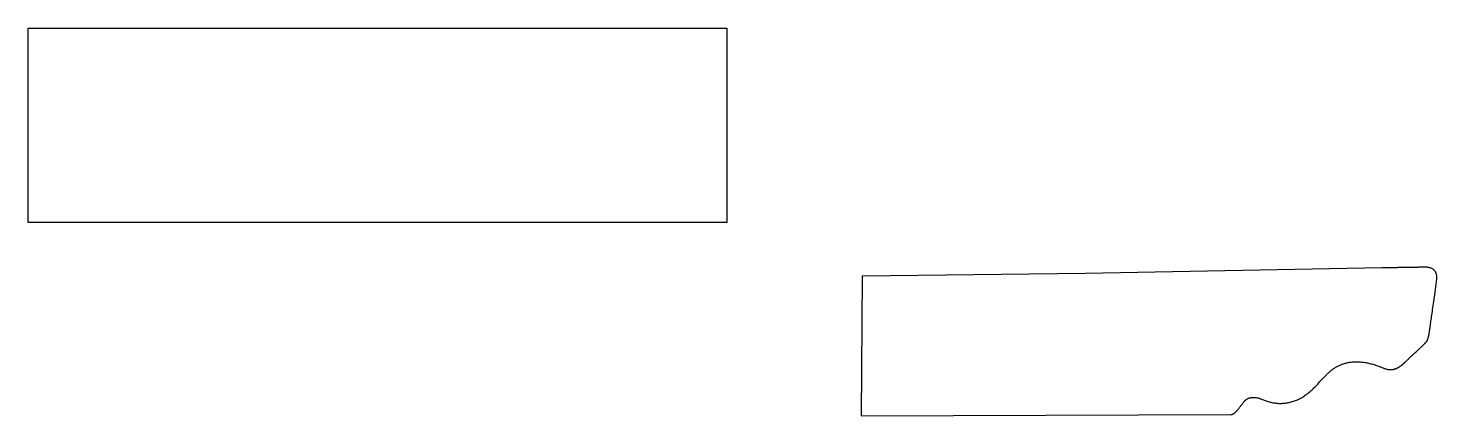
# Model space of a CAD drawing. Header units: millimetres. Extents: x 0 to 171, y 28 to 76.
import ezdxf

# ---------------------------------------------------------------- set-up
doc = ezdxf.new("R2010")
doc.units = ezdxf.units.MM
doc.layers.get('0').update_dxf_attribs({"linetype": 'CONTINUOUS'})

msp = doc.modelspace()

# ---------------------------------------------------------------- linework, layer by layer
for p, q in [((164.44, 46.43), (128.42, 45.75)), ((101.25, 45.41), (101.14, 28.44)), ((128.42, 45.75), (101.25, 45.41)), ((168.55, 36.18), (169.65, 37.25)), ((156.98, 32.7), (157.62, 33.35)), ((101.14, 28.44), (146.09, 28.6))]:
    msp.add_line(p, q)
msp.add_lwpolyline([(-0.16, 75.57), (84.79, 75.57), (84.79, 51.93), (-0.16, 51.93)], close=True)
for points in [[(169.58, 46.51), (167.97, 46.47), (164.44, 46.43)], [(171.12, 45.09), (171.18, 46.55), (169.58, 46.51)], [(170.15, 38.23), (170.29, 38.97), (171.12, 45.09)], [(169.65, 37.25), (170.01, 37.5), (170.15, 38.23)], [(167.13, 34.84), (167.44, 35.14), (168.55, 36.18)], [(157.62, 33.35), (160.18, 36.13), (164.55, 34.28)], [(164.55, 34.28), (165.53, 33.84), (166.34, 34.28)], [(166.34, 34.28), (166.82, 34.55), (167.13, 34.84)], [(149.56, 30.58), (153.64, 28.64), (156.98, 32.7)], [(146.69, 28.93), (146.97, 29.24), (147.65, 30.13)], [(147.65, 30.13), (148.18, 30.9), (149.56, 30.58)], [(146.09, 28.6), (146.42, 28.63), (146.69, 28.93)]]:
    msp.add_open_spline(points, degree=2)

doc.saveas('drawing.dxf')
